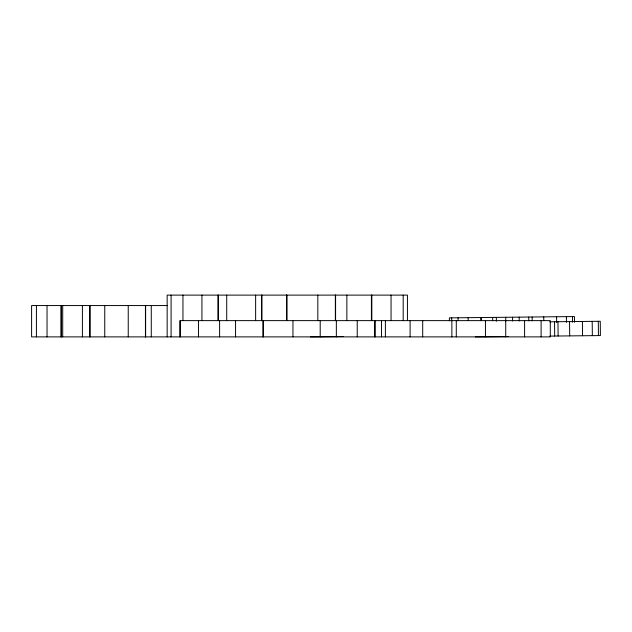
<?xml version="1.0" encoding="UTF-8"?>
<svg xmlns="http://www.w3.org/2000/svg" width="632" height="632" viewBox="0 0 632 632"><rect width="100%" height="100%" fill="white"/><g stroke="black" fill="none" stroke-linecap="round" stroke-linejoin="round"><path stroke-width="0.95" d="M549.698 321.807L600.25 321.269L600.4 335.568L549.848 336.098M310.589 336.888L343.358 336.54M475.335 336.888L508.104 336.54M167.488 305.556L31.6 305.556L31.6 336.888L550.298 336.888L550.298 320.629L180.001 320.629L180.001 336.888M598.291 321.293L598.441 335.584M592.2 321.356L592.35 335.655M582.396 321.459L582.554 335.758M574.496 322.273L574.433 316.561L449.368 317.872L449.399 320.732M572.474 316.577L572.537 322.296M569.551 321.593L569.701 335.892M566.383 316.64L566.446 322.36M557.961 321.72L558.111 336.011M556.587 316.743L556.642 322.462M554.541 321.751L554.691 336.05M543.741 316.877L543.781 320.693M532.144 317.003L532.183 320.811M528.723 317.043L528.763 320.851M519.172 317.138L519.212 320.953M512.56 317.209L512.599 321.024M505.703 317.28L505.75 321.096M496.349 317.382L496.397 321.19M492.66 317.422L492.691 320.274M481.205 317.541L481.236 320.4M480.928 317.541L480.96 320.4M468.146 317.675L468.178 320.535M458.074 317.785L458.105 320.645M451.667 317.849L451.698 320.708M541.111 320.629L541.111 336.888M524.6 320.629L524.6 336.888M505.726 320.629L505.726 336.888M485.439 320.629L485.439 336.888M456.288 320.629L456.288 336.888M451.864 320.629L451.864 336.888M422.705 320.629L422.705 336.888M410.105 320.629L410.105 336.888M407.435 320.369L407.435 295.112L167.156 295.112L167.156 336.888M403.192 295.112L403.192 320.369M391.05 295.112L391.05 320.369M385.386 320.629L385.386 336.888M381.483 320.629L381.483 336.888M374.997 320.629L374.997 336.888M374.815 320.629L374.815 336.888M371.837 295.112L371.837 320.369M371.403 295.112L371.403 320.369M357.238 320.629L357.238 336.888M346.865 295.112L346.865 320.369M336.35 320.629L336.35 336.888M335.584 295.112L335.584 320.369M335.363 295.112L335.363 320.369M320.203 320.629L320.203 336.888M317.825 295.112L317.825 320.369M292.956 320.629L292.956 336.888M286.825 295.112L286.825 320.369M286.715 295.112L286.715 320.369M286.565 295.112L286.565 320.369M263.228 320.629L263.228 336.888M263.094 320.629L263.094 336.888M261.877 295.112L261.877 320.369M261.632 295.112L261.632 320.369M255.636 295.112L255.636 320.369M235.562 320.629L235.562 336.888M226.722 295.112L226.722 320.369M219.612 320.629L219.612 336.888M218.277 295.112L218.277 320.369M218.095 295.112L218.095 320.369M201.932 295.112L201.932 320.369M198.464 320.629L198.464 336.888M182.956 295.112L182.956 320.369M180.183 320.629L180.183 336.888M171.098 295.112L171.098 336.888M151.269 305.556L151.269 336.888M145.621 305.556L145.621 336.888M145.439 305.556L145.439 336.888M128.241 305.556L128.241 336.888M104.754 305.556L104.754 336.888M89.973 305.556L89.973 336.888M89.799 305.556L89.799 336.888M82.405 305.556L82.405 336.888M62.718 305.556L62.718 336.888M61.233 305.556L61.233 336.888M61.122 305.556L61.122 336.888M47.037 305.556L47.037 336.888M36.419 305.556L36.419 336.888"/></g></svg>
